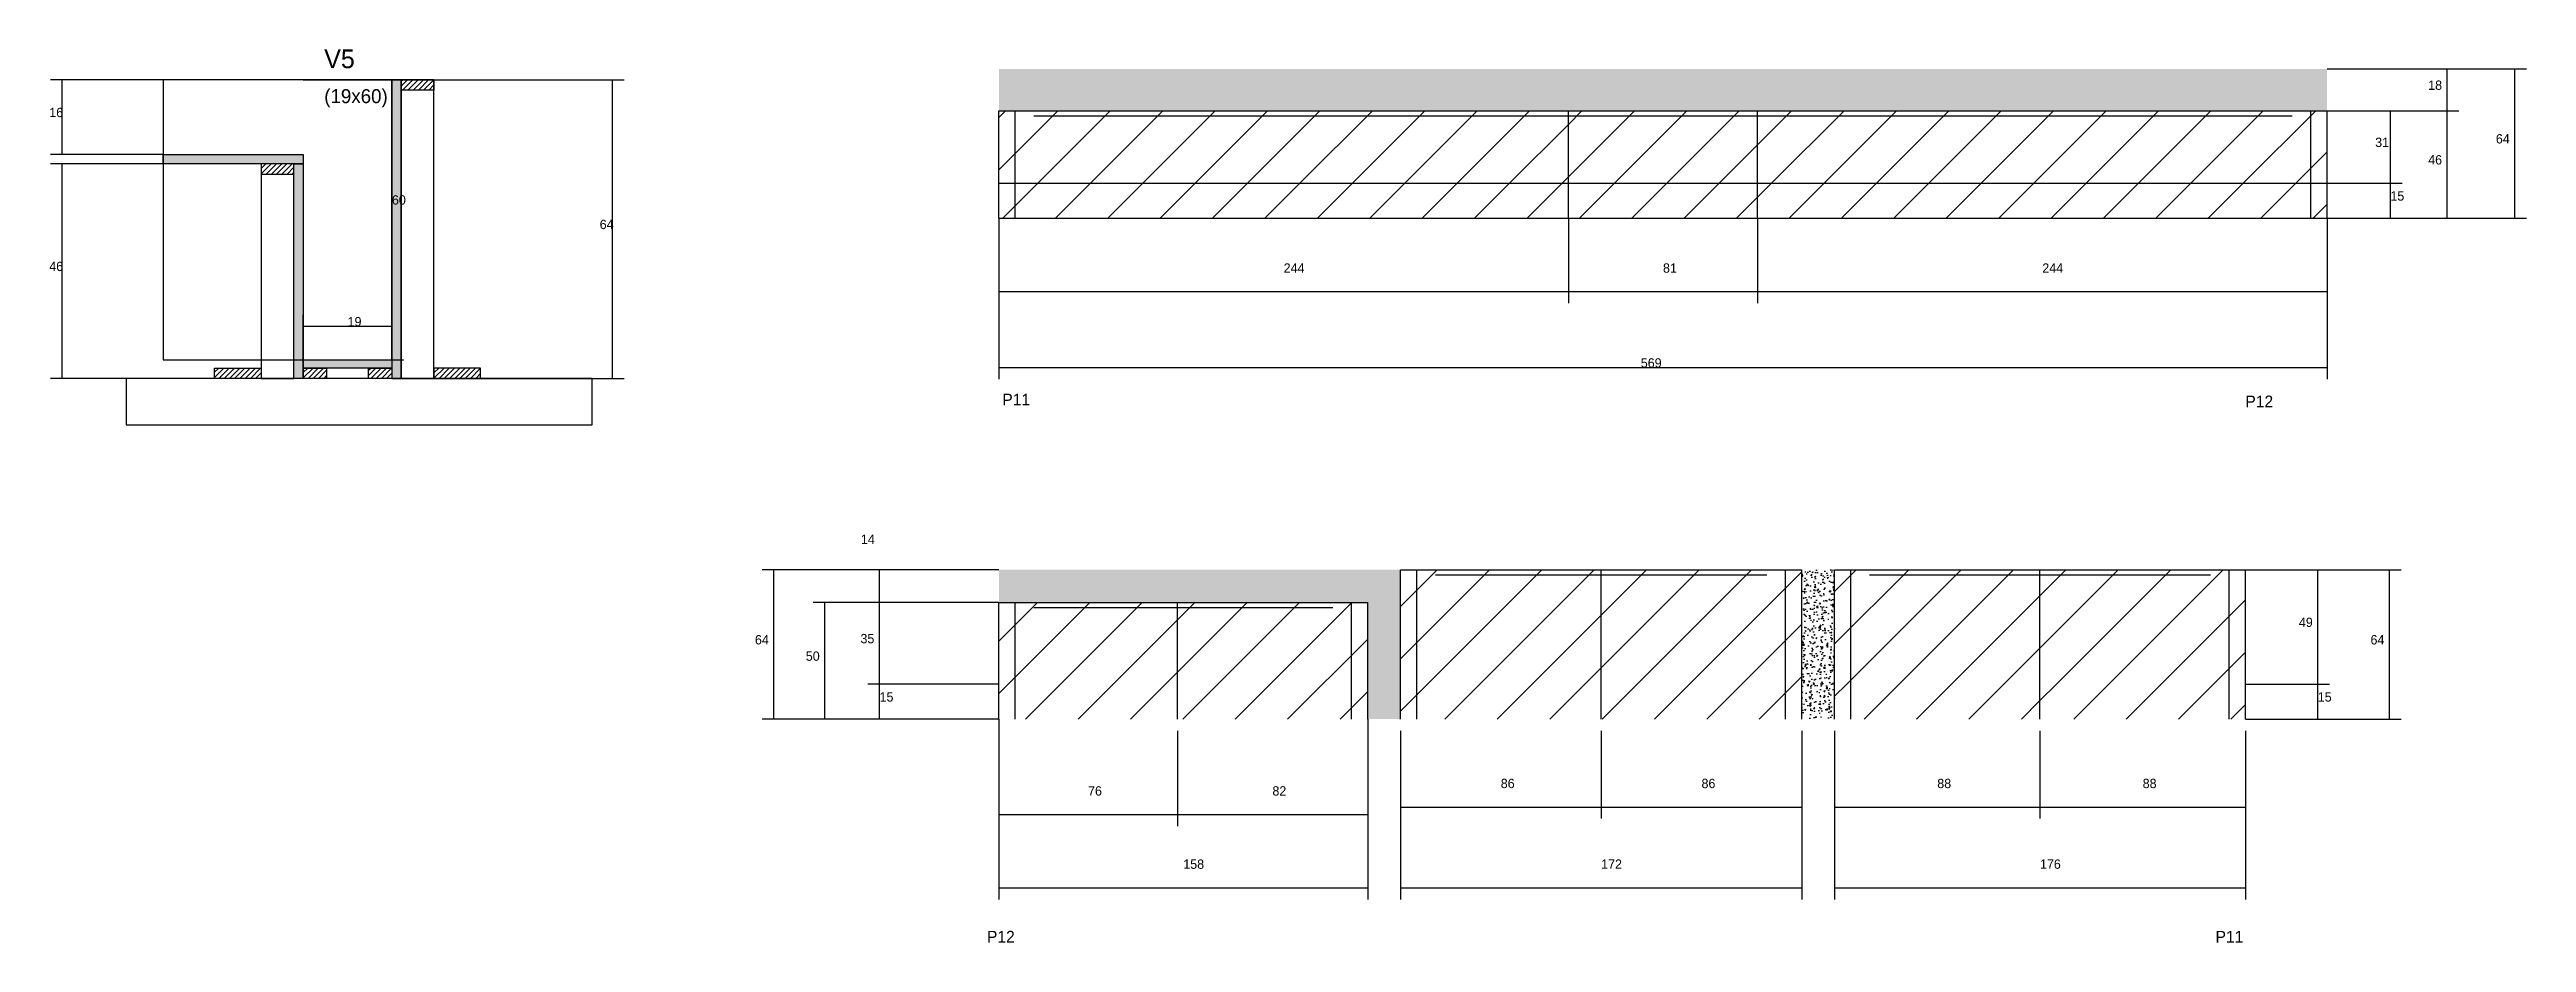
# Model space of a CAD drawing. Header units: metres. Extents: x -10224 to -9163, y 11970 to 13246.
# Drawn here: x -10224 to -9163, y 12864 to 13246 of the extents above.
import ezdxf

# ---------------------------------------------------------------- set-up
doc = ezdxf.new("R2010")
doc.units = ezdxf.units.M
for name, color, linetype in [('CONCRETO', 251, 'Continuous'), ('COTA', 241, 'Continuous'), ('Hachura', 253, 'Continuous'), ('Madeira', 126, 'Continuous'), ('NOMENCLATURA', 7, 'Continuous'), ('Painéis', 200, 'Continuous'), ('SARR_2.2x7', 40, 'Continuous'), ('Texto Seção', 7, 'Continuous')]:
    doc.layers.add(name, color=color, linetype=linetype)

msp = doc.modelspace()

# ---------------------------------------------------------------- hatches: boundary and pattern name
at = {"layer": 'COTA'}
h = msp.add_hatch(dxfattribs=at)
h.set_pattern_fill('AR-CONC', scale=0.03)
h.paths.add_polyline_path([(-9817, 13238.2), (-9817, 13220.2), (-9248, 13220.2), (-9248, 13238.2)])
h = msp.add_hatch(dxfattribs=at)
h.set_pattern_fill('AR-CONC', scale=0.03)
h.paths.add_polyline_path([(-9659, 12959.4), (-9645, 12959.4), (-9645, 13023.4), (-9817, 13023.4), (-9817, 13009.4), (-9659, 13009.4)])
h = msp.add_hatch(dxfattribs=at)
h.set_pattern_fill('AR-CONC', scale=0.03)
h.paths.add_polyline_path([(-9473, 12959.4), (-9459, 12959.4), (-9459, 13023.4), (-9473, 13023.4)])
at = {"layer": 'Hachura'}
h = msp.add_hatch(color=8, dxfattribs=at)
h.dxf.hatch_style = 1
h.paths.add_polyline_path([(-10073, 13233.5), (-10077, 13233.5), (-10077, 13233.5), (-10077, 13105.5), (-10077, 13105.5), (-10073, 13105.5), (-10073, 13105.5), (-10073, 13233.5)])
h = msp.add_hatch(dxfattribs=at)
h.set_pattern_fill('ANSI31', scale=0.5)
h.paths.add_polyline_path([(-10059, 13233.5), (-10059, 13229.1), (-10059, 13229.1), (-10073, 13229.1), (-10073, 13229.1), (-10073, 13233.5), (-10073, 13233.5), (-10059, 13233.5)])
h = msp.add_hatch(dxfattribs=at)
h.set_pattern_fill('ANSI31', scale=5)
h.paths.add_polyline_path([(-9573, 13189.2), (-9573, 13220.2), (-9817, 13220.2), (-9817, 13189.2)])
h = msp.add_hatch(dxfattribs=at)
h.set_pattern_fill('ANSI31', scale=5)
h.paths.add_polyline_path([(-9492, 13189.2), (-9492, 13220.2), (-9573, 13220.2), (-9573, 13189.2)])
h = msp.add_hatch(dxfattribs=at)
h.set_pattern_fill('ANSI31', scale=5)
h.paths.add_polyline_path([(-9248, 13189.2), (-9248, 13220.2), (-9492, 13220.2), (-9492, 13189.2)])
h = msp.add_hatch(color=8, dxfattribs=at)
h.dxf.hatch_style = 1
h.paths.add_polyline_path([(-10175, 13197.5), (-10175, 13201.5), (-10175, 13201.5), (-10115, 13201.5), (-10115, 13201.5), (-10115, 13197.5), (-10115, 13197.5), (-10175, 13197.5)])
h = msp.add_hatch(dxfattribs=at)
h.set_pattern_fill('ANSI31', scale=0.5)
h.paths.add_polyline_path([(-10133, 13197.5), (-10133, 13193.1), (-10133, 13193.1), (-10119, 13193.1), (-10119, 13193.1), (-10119, 13197.5), (-10119, 13197.5), (-10133, 13197.5)])
h = msp.add_hatch(color=8, dxfattribs=at)
h.dxf.hatch_style = 1
h.paths.add_polyline_path([(-10119, 13197.5), (-10115, 13197.5), (-10115, 13197.5), (-10115, 13105.5), (-10115, 13105.5), (-10119, 13105.5), (-10119, 13105.5), (-10119, 13197.5)])
h = msp.add_hatch(dxfattribs=at)
h.set_pattern_fill('ANSI31', scale=5)
h.paths.add_polyline_path([(-9817, 13189.2), (-9817, 13174.2), (-9573, 13174.2), (-9573, 13189.2)])
h = msp.add_hatch(dxfattribs=at)
h.set_pattern_fill('ANSI31', scale=5)
h.paths.add_polyline_path([(-9492, 13174.2), (-9492, 13189.2), (-9573, 13189.2), (-9573, 13174.2)])
h = msp.add_hatch(dxfattribs=at)
h.set_pattern_fill('ANSI31', scale=5)
h.paths.add_polyline_path([(-9492, 13189.2), (-9492, 13174.2), (-9248, 13174.2), (-9248, 13189.2)])
h = msp.add_hatch(dxfattribs=at)
h.set_pattern_fill('ANSI31', scale=0.5)
h.paths.add_polyline_path([(-10153, 13105.5), (-10153, 13109.9), (-10153, 13109.9), (-10133, 13109.9), (-10133, 13109.9), (-10133, 13105.5), (-10133, 13105.5), (-10153, 13105.5)])
h = msp.add_hatch(color=8, dxfattribs=at)
h.dxf.hatch_style = 1
h.paths.add_polyline_path([(-10115, 13109.9), (-10115, 13113.5), (-10115, 13113.5), (-10077, 13113.5), (-10077, 13113.5), (-10077, 13109.9), (-10077, 13109.9), (-10115, 13109.9)])
h = msp.add_hatch(dxfattribs=at)
h.set_pattern_fill('ANSI31', scale=0.5)
h.paths.add_polyline_path([(-10115, 13105.5), (-10115, 13109.9), (-10115, 13109.9), (-10105, 13109.9), (-10105, 13109.9), (-10105, 13105.5), (-10105, 13105.5), (-10115, 13105.5)])
h = msp.add_hatch(dxfattribs=at)
h.set_pattern_fill('ANSI31', scale=0.5)
h.paths.add_polyline_path([(-10087, 13105.5), (-10087, 13109.9), (-10087, 13109.9), (-10077, 13109.9), (-10077, 13109.9), (-10077, 13105.5), (-10077, 13105.5), (-10087, 13105.5)])
h = msp.add_hatch(dxfattribs=at)
h.set_pattern_fill('ANSI31', scale=0.5)
h.paths.add_polyline_path([(-10039, 13105.5), (-10039, 13109.9), (-10039, 13109.9), (-10059, 13109.9), (-10059, 13109.9), (-10059, 13105.5), (-10059, 13105.5), (-10039, 13105.5)])
h = msp.add_hatch(dxfattribs=at)
h.set_pattern_fill('ANSI31', scale=0.5)
h.paths.add_polyline_path([(-10155.9, 13094.2), (-10165.9, 13094.2), (-10165.9, 13094.2), (-10155.9, 13094.2)])
h = msp.add_hatch(dxfattribs=at)
h.set_pattern_fill('ANSI31', scale=0.5)
h.paths.add_polyline_path([(-10191.2, 13054.2), (-10089.2, 13054.2), (-10089.2, 13054.2), (-10191.2, 13054.2)])
h = msp.add_hatch(dxfattribs=at)
h.set_pattern_fill('ANSI31', scale=5)
h.paths.add_polyline_path([(-9645, 13023.4), (-9645, 12974.4), (-9559, 12974.4), (-9559, 13023.4)])
h = msp.add_hatch(dxfattribs=at)
h.set_pattern_fill('ANSI31', scale=5)
h.paths.add_polyline_path([(-9559, 13023.4), (-9559, 12974.4), (-9473, 12974.4), (-9473, 13023.4)])
h = msp.add_hatch(dxfattribs=at)
h.set_pattern_fill('ANSI31', scale=5)
h.paths.add_polyline_path([(-9371, 12974.4), (-9371, 13023.4), (-9459, 13023.4), (-9459, 12974.4)])
h = msp.add_hatch(dxfattribs=at)
h.set_pattern_fill('ANSI31', scale=5)
h.paths.add_polyline_path([(-9283, 12974.4), (-9283, 13023.4), (-9371, 13023.4), (-9371, 12974.4)])
h = msp.add_hatch(dxfattribs=at)
h.set_pattern_fill('ANSI31', scale=5)
h.paths.add_polyline_path([(-9740.5, 12974.4), (-9740.5, 13009.4), (-9817, 13009.4), (-9817, 12974.4)])
h = msp.add_hatch(dxfattribs=at)
h.set_pattern_fill('ANSI31', scale=5)
h.paths.add_polyline_path([(-9659, 12959.4), (-9659, 13009.4), (-9740.5, 13009.4), (-9740.5, 12959.4)])
h = msp.add_hatch(dxfattribs=at)
h.set_pattern_fill('ANSI31', scale=5)
h.paths.add_polyline_path([(-9740.5, 12959.4), (-9740.5, 12974.4), (-9817, 12974.4), (-9817, 12959.4)])
h = msp.add_hatch(dxfattribs=at)
h.set_pattern_fill('ANSI31', scale=5)
h.paths.add_polyline_path([(-9645, 12974.4), (-9645, 12959.4), (-9559, 12959.4), (-9559, 12974.4)])
h = msp.add_hatch(dxfattribs=at)
h.set_pattern_fill('ANSI31', scale=5)
h.paths.add_polyline_path([(-9473, 12959.4), (-9473, 12974.4), (-9559, 12974.4), (-9559, 12959.4)])
h = msp.add_hatch(dxfattribs=at)
h.set_pattern_fill('ANSI31', scale=5)
h.paths.add_polyline_path([(-9371, 12959.4), (-9371, 12974.4), (-9459, 12974.4), (-9459, 12959.4)])
h = msp.add_hatch(dxfattribs=at)
h.set_pattern_fill('ANSI31', scale=5)
h.paths.add_polyline_path([(-9283, 12959.4), (-9283, 12974.4), (-9371, 12974.4), (-9371, 12959.4)])

# ---------------------------------------------------------------- linework, layer by layer
at = {"layer": 'CONCRETO'}
for points in [[(-10077, 13213.5), (-10077, 13233.5), (-10175, 13233.5), (-10175, 13201.5), (-10115, 13201.5), (-10115, 13113.5), (-10077, 13113.5), (-10077, 13213.5)], [(-10175, 13113.5), (-10077, 13113.5), (-10077, 13233.5), (-10175, 13233.5)]]:
    msp.add_lwpolyline(points, close=True, dxfattribs=at)
at = {"layer": 'COTA'}
for p, q in [((-10175, 13233.5), (-10223.3, 13233.5)), ((-10218.3, 13201.5), (-10218.3, 13233.5)), ((-10115, 13233.5), (-10072, 13233.5)), ((-10077, 13113.5), (-10077, 13233.5)), ((-10059, 13233.5), (-9977.5, 13233.5)), ((-9982.5, 13105.5), (-9982.5, 13233.5)), ((-9248, 13238.2), (-9191.6, 13238.2)), ((-9248, 13238.2), (-9162.6, 13238.2)), ((-9196.6, 13220.2), (-9196.6, 13238.2)), ((-9167.6, 13174.2), (-9167.6, 13238.2)), ((-9248, 13220.2), (-9215.9, 13220.2)), ((-9248, 13220.2), (-9191.6, 13220.2)), ((-9248, 13220.2), (-9191.6, 13220.2)), ((-9220.9, 13189.2), (-9220.9, 13220.2)), ((-9196.6, 13174.2), (-9196.6, 13220.2)), ((-10175, 13201.5), (-10223.3, 13201.5)), ((-10175, 13197.5), (-10223.3, 13197.5)), ((-10218.3, 13105.5), (-10218.3, 13197.5)), ((-9248, 13189.2), (-9215.9, 13189.2)), ((-9248, 13189.2), (-9215.9, 13189.2)), ((-9220.9, 13174.2), (-9220.9, 13189.2)), ((-9817, 13174.2), (-9817, 13137.7)), ((-9573, 13174.2), (-9573, 13137.7)), ((-9573, 13174.2), (-9573, 13137.7)), ((-9492, 13174.2), (-9492, 13137.7)), ((-9492, 13174.2), (-9492, 13137.7)), ((-9248, 13174.2), (-9248, 13137.7)), ((-9248, 13174.2), (-9162.6, 13174.2)), ((-9248, 13174.2), (-9215.9, 13174.2)), ((-9248, 13174.2), (-9191.6, 13174.2)), ((-9817, 13159.2), (-9817, 13105.1)), ((-9248, 13159.2), (-9248, 13105.1)), ((-9817, 13142.7), (-9573, 13142.7)), ((-9573, 13142.7), (-9492, 13142.7)), ((-9492, 13142.7), (-9248, 13142.7)), ((-10115, 13113.5), (-10115, 13132.8)), ((-10115, 13127.8), (-10077, 13127.8)), ((-10077, 13113.5), (-10077, 13132.8)), ((-10153, 13105.5), (-10223.3, 13105.5)), ((-10115, 13113.5), (-10072, 13113.5)), ((-10039, 13105.5), (-9977.5, 13105.5)), ((-9817, 13110.1), (-9248, 13110.1)), ((-9817, 13023.4), (-9918.4, 13023.4)), ((-9913.4, 12959.4), (-9913.4, 13023.4)), ((-9817, 13023.4), (-9873.1, 13023.4)), ((-9868.1, 13009.4), (-9868.1, 13023.4)), ((-9283, 13023.4), (-9216.3, 13023.4)), ((-9283, 13023.4), (-9247, 13023.4)), ((-9252, 12974.4), (-9252, 13023.4)), ((-9221.3, 12959.4), (-9221.3, 13023.4)), ((-9817, 13009.4), (-9896.6, 13009.4)), ((-9891.6, 12959.4), (-9891.6, 13009.4)), ((-9817, 13009.4), (-9873.1, 13009.4)), ((-9817, 13009.4), (-9873.1, 13009.4)), ((-9868.1, 12974.4), (-9868.1, 13009.4)), ((-9817, 12974.4), (-9873.1, 12974.4)), ((-9817, 12974.4), (-9873.1, 12974.4)), ((-9868.1, 12959.4), (-9868.1, 12974.4)), ((-9283, 12974.4), (-9247, 12974.4)), ((-9283, 12974.4), (-9247, 12974.4)), ((-9252, 12959.4), (-9252, 12974.4)), ((-9817, 12959.4), (-9918.4, 12959.4)), ((-9817, 12959.4), (-9896.6, 12959.4)), ((-9817, 12959.4), (-9873.1, 12959.4)), ((-9817, 12959.4), (-9817, 12882.1)), ((-9659, 12959.4), (-9659, 12882.1)), ((-9283, 12959.4), (-9216.3, 12959.4)), ((-9283, 12959.4), (-9247, 12959.4)), ((-9817, 12954.4), (-9817, 12913.5)), ((-9740.5, 12954.4), (-9740.5, 12913.5)), ((-9740.5, 12954.4), (-9740.5, 12913.5)), ((-9659, 12954.4), (-9659, 12913.5)), ((-9645, 12954.4), (-9645, 12916.7)), ((-9559, 12954.4), (-9559, 12916.7)), ((-9559, 12954.4), (-9559, 12916.7)), ((-9473, 12954.4), (-9473, 12916.7)), ((-9459, 12954.4), (-9459, 12916.7)), ((-9371, 12954.4), (-9371, 12916.7)), ((-9371, 12954.4), (-9371, 12916.7)), ((-9283, 12954.4), (-9283, 12916.7)), ((-9645, 12924.4), (-9645, 12882.1)), ((-9473, 12924.4), (-9473, 12882.1)), ((-9459, 12924.4), (-9459, 12882.1)), ((-9283, 12924.4), (-9283, 12882.1)), ((-9817, 12918.5), (-9740.5, 12918.5)), ((-9740.5, 12918.5), (-9659, 12918.5)), ((-9645, 12921.7), (-9559, 12921.7)), ((-9559, 12921.7), (-9473, 12921.7)), ((-9459, 12921.7), (-9371, 12921.7)), ((-9371, 12921.7), (-9283, 12921.7)), ((-9817, 12887.1), (-9659, 12887.1)), ((-9645, 12887.1), (-9473, 12887.1)), ((-9459, 12887.1), (-9283, 12887.1))]:
    msp.add_line(p, q, dxfattribs=at)
at = {"layer": 'Madeira'}
for points in [[(-10059, 13233.5), (-10059, 13229.1), (-10073, 13229.1), (-10073, 13233.5)], [(-10059, 13233.5), (-10073, 13233.5), (-10073, 13105.5), (-10059, 13105.5)], [(-10133, 13197.5), (-10133, 13193.1), (-10119, 13193.1), (-10119, 13197.5)], [(-10133, 13105.5), (-10119, 13105.5), (-10119, 13197.5), (-10133, 13197.5)], [(-10190.8, 13085.5), (-9991.2, 13085.5), (-9991.2, 13105.5), (-10190.8, 13105.5)], [(-10153, 13105.5), (-10153, 13109.9), (-10133, 13109.9), (-10133, 13105.5)], [(-10115, 13105.5), (-10115, 13109.9), (-10105, 13109.9), (-10105, 13105.5)], [(-10087, 13105.5), (-10087, 13109.9), (-10077, 13109.9), (-10077, 13105.5)], [(-10039, 13105.5), (-10039, 13109.9), (-10059, 13109.9), (-10059, 13105.5)]]:
    msp.add_lwpolyline(points, close=True, dxfattribs=at)
at = {"layer": 'Painéis'}
for p, q in [((-9817, 13220.2), (-9248, 13220.2)), ((-9817, 13174.2), (-9817, 13220.2)), ((-9573, 13174.2), (-9573, 13220.2)), ((-9492, 13174.2), (-9492, 13220.2)), ((-9248, 13174.2), (-9248, 13220.2)), ((-10175, 13201.5), (-10115, 13201.5)), ((-9817, 13189.2), (-9248, 13189.2)), ((-9817, 13174.2), (-9248, 13174.2)), ((-10115, 13113.5), (-10077, 13113.5)), ((-9645, 13023.4), (-9473, 13023.4)), ((-9645, 12959.4), (-9645, 13023.4)), ((-9559, 12959.4), (-9559, 13023.4)), ((-9473, 12959.4), (-9473, 13023.4)), ((-9459, 13023.4), (-9283, 13023.4)), ((-9459, 12959.4), (-9459, 13023.4)), ((-9371, 12959.4), (-9371, 13023.4)), ((-9283, 12959.4), (-9283, 13023.4)), ((-9817, 13009.4), (-9659, 13009.4)), ((-9817, 12959.4), (-9817, 13009.4)), ((-9740.5, 12959.4), (-9740.5, 13009.4)), ((-9659, 12959.4), (-9659, 13009.4))]:
    msp.add_line(p, q, dxfattribs=at)
for points in [[(-10073, 13233.5), (-10077, 13233.5), (-10077, 13105.5), (-10073, 13105.5)], [(-10175, 13197.5), (-10175, 13201.5), (-10115, 13201.5), (-10115, 13197.5)], [(-10119, 13197.5), (-10115, 13197.5), (-10115, 13105.5), (-10119, 13105.5)], [(-10115, 13109.9), (-10115, 13113.5), (-10077, 13113.5), (-10077, 13109.9)]]:
    msp.add_lwpolyline(points, close=True, dxfattribs=at)
at = {"layer": 'SARR_2.2x7'}
for p, q in [((-9810, 13189.2), (-9810, 13220.2)), ((-9802, 13218), (-9573, 13218)), ((-9573, 13218), (-9492, 13218)), ((-9492, 13218), (-9263, 13218)), ((-9255, 13189.2), (-9255, 13220.2)), ((-9810, 13174.2), (-9810, 13189.2)), ((-9255, 13174.2), (-9255, 13189.2)), ((-9638, 12974.4), (-9638, 13023.4)), ((-9630, 13021.2), (-9559, 13021.2)), ((-9559, 13021.2), (-9488, 13021.2)), ((-9480, 12974.4), (-9480, 13023.4)), ((-9452, 12974.4), (-9452, 13023.4)), ((-9444, 13021.2), (-9371, 13021.2)), ((-9371, 13021.2), (-9298, 13021.2)), ((-9290, 12974.4), (-9290, 13023.4)), ((-9810, 12974.4), (-9810, 13009.4)), ((-9666, 12959.4), (-9666, 13009.4)), ((-9802, 13007.2), (-9740.5, 13007.2)), ((-9740.5, 13007.2), (-9674, 13007.2)), ((-9810, 12959.4), (-9810, 12974.4)), ((-9638, 12959.4), (-9638, 12974.4)), ((-9480, 12959.4), (-9480, 12974.4)), ((-9452, 12959.4), (-9452, 12974.4)), ((-9290, 12959.4), (-9290, 12974.4))]:
    msp.add_line(p, q, dxfattribs=at)

# ---------------------------------------------------------------- texts
at = {"layer": 'COTA'}
for s, p in [('18', (-9204.7, 13229.2)), ('16', (-10223.8, 13217.5)), ('31', (-9227.4, 13204.7)), ('46', (-9204.7, 13197.2)), ('64', (-9175.7, 13206.2)), ('60', (-10077, 13180)), ('15', (-9220.9, 13181.7)), ('64', (-9988, 13169.5)), ('46', (-10223.8, 13151.5)), ('244', (-9695, 13150.8)), ('81', (-9532.5, 13150.8)), ('244', (-9370, 13150.8)), ('19', (-10096, 13127.8)), ('569', (-9542, 13110.1)), ('14', (-9876.1, 13034.5)), ('49', (-9260.1, 12998.9)), ('64', (-9921.5, 12991.4)), ('50', (-9899.7, 12984.4)), ('35', (-9876.3, 12991.9)), ('64', (-9229.4, 12991.4)), ('15', (-9868.1, 12966.9)), ('15', (-9252, 12966.9)), ('76', (-9778.8, 12926.6)), ('82', (-9699.8, 12926.6)), ('86', (-9602, 12929.8)), ('86', (-9516, 12929.8)), ('88', (-9415, 12929.8)), ('88', (-9327, 12929.8)), ('158', (-9738, 12895.2)), ('172', (-9559, 12895.2)), ('176', (-9371, 12895.2))]:
    msp.add_text(s, height=4, dxfattribs=at).set_placement(p)
at = {"layer": 'NOMENCLATURA'}
for s, p in [('P11', (-9815.5, 13093.9)), ('P12', (-9283, 13093.1)), ('P12', (-9822.1, 12863.6)), ('P11', (-9295.8, 12863.6))]:
    msp.add_text(s, height=5, dxfattribs=at).set_placement(p)
at = {"layer": 'Texto Seção'}
for s, height, p in [('V5', 8, (-10106, 13238.5)), ('(19x60)', 6, (-10106, 13223.5))]:
    msp.add_text(s, height=height, dxfattribs=at).set_placement(p)

doc.saveas('drawing.dxf')
